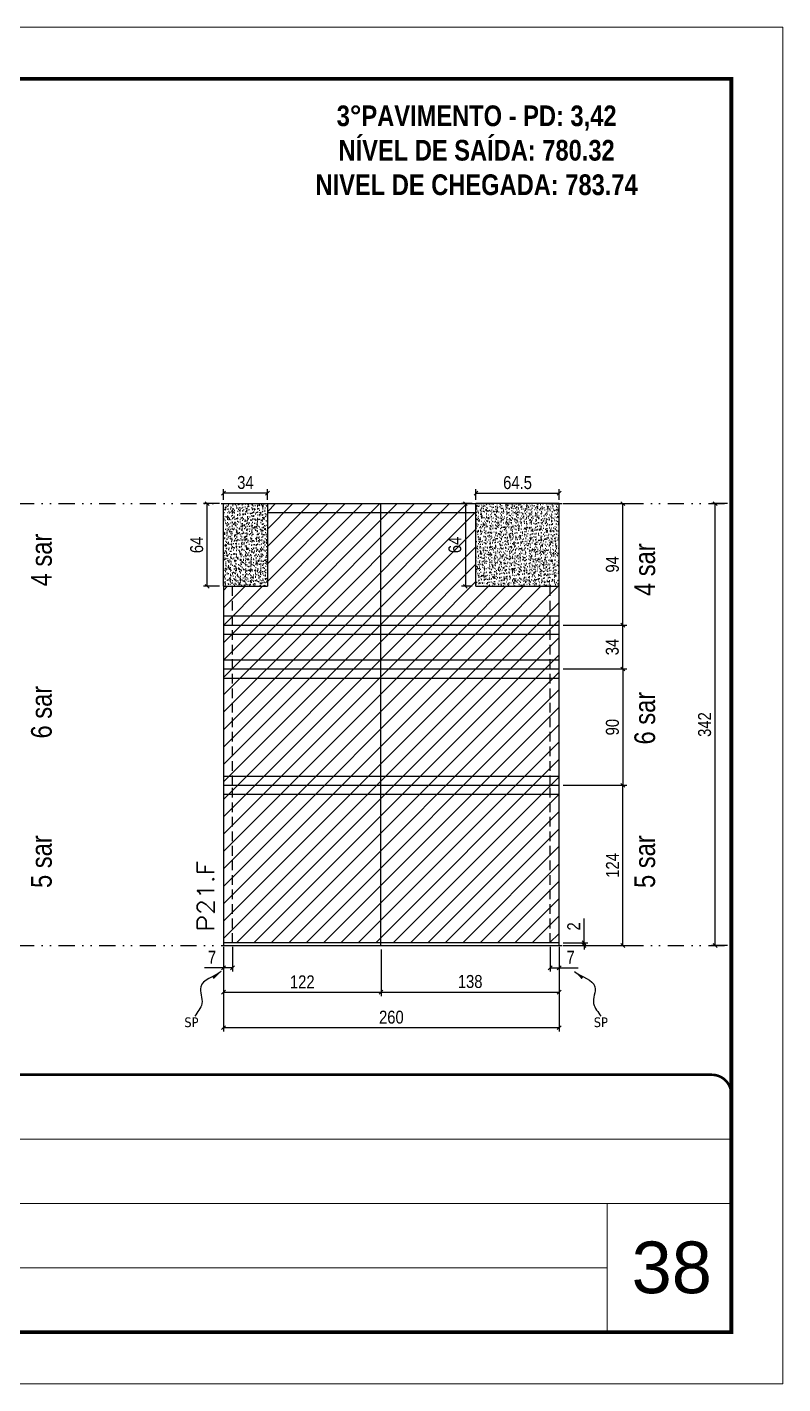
# Model space of a CAD drawing. Extents: x 14400 to 27878, y -21631 to 6985.
# Drawn here: x 16898 to 17483, y -4402 to -3352 of the extents above; entities that cross this region are included whole.
import ezdxf

# ---------------------------------------------------------------- set-up
doc = ezdxf.new("R2010")
doc.units = 0
for name, pattern in [('CONTINUO', [0]), ('DASHED', [0.75, 0.5, -0.25]), ('DIVIDE2', [0.625, 0.25, -0.125, 0, -0.125, 0, -0.125]), ('HIDDEN', [0.375, 0.25, -0.125])]:
    doc.linetypes.add(name, pattern=pattern)
for name, color, linetype, lineweight in [('CARIMBO', 255, 'Continuous', 9), ('Folhas', 255, 'Continuous', 9), ('Hachura', 251, 'Continuous', 9), ('SARRAFO DE PRESSAO', 251, 'DASHED', 9), ('Texto Seção', 7, 'Continuous', 15)]:
    doc.layers.add(name, color=color, linetype=linetype, lineweight=lineweight)
for name, color, linetype in [('COTA', 241, 'Continuous'), ('NOMENCLATURA', 7, 'Continuous'), ('Nível', 160, 'Continuous'), ('Painéis', 200, 'Continuous'), ('SARR_2.2x7', 40, 'Continuous'), ('Sarrafo de Pressão', 42, 'HIDDEN'), ('texto', 7, 'Continuous')]:
    doc.layers.add(name, color=color, linetype=linetype)
doc.styles.add('ARIAL', font='arial.ttf')
doc.styles.add('ARIAL_NARROW', font='ARIALN.TTF', dxfattribs={"height": 0.2})
doc.styles.add('COTA TECNICA', font='techl___.ttf', dxfattribs={"height": 10})
doc.styles.add('COTA TECNICA-50', font='techl___.ttf', dxfattribs={"height": 10})
doc.styles.add('REGUA-120', font='ROMANS.shx', dxfattribs={"height": 15})
doc.styles.add('ROMANC', font='techb___.ttf', dxfattribs={"height": 2.5})
doc.styles.get("Standard").update_dxf_attribs({"font": 'arial.ttf'})
doc.dimstyles.new('COTA PAINEL-50', dxfattribs={"dimtxt": 10, "dimasz": 3, "dimexe": 3, "dimexo": 3, "dimgap": 3, "dimtad": 1, "dimdec": 1, "dimzin": 12, "dimdsep": 46, "dimtxsty": 'COTA TECNICA-50', "dimblk1": 'OBLIQUE', "dimblk2": 'OBLIQUE', "dimsah": 1, "dimcen": 0.9, "dimclrd": 4, "dimclre": 4, "dimclrt": 240, "dimadec": 1, "dimazin": 3, "dimtfac": 1, "dimtdec": 1, "dimtmove": 0, "dimatfit": 3, "dimfxl": 1, "dimtolj": 1, "dimtzin": 12, "dimarcsym": 0})
doc.dimstyles.new('PAINEL', dxfattribs={"dimtxt": 10, "dimasz": 3, "dimexe": 3, "dimexo": 3, "dimgap": 3, "dimtad": 1, "dimdec": 1, "dimzin": 12, "dimdsep": 46, "dimtxsty": 'COTA TECNICA', "dimblk1": 'OBLIQUE', "dimblk2": 'OBLIQUE', "dimsah": 1, "dimcen": 0.9, "dimclrd": 4, "dimclre": 4, "dimclrt": 240, "dimadec": 1, "dimazin": 3, "dimtfac": 1, "dimtdec": 1, "dimtmove": 0, "dimatfit": 3, "dimfxl": 1, "dimtolj": 1, "dimtzin": 12, "dimarcsym": 0})
doc.dimstyles.get("Standard").update_dxf_attribs({"dimtxt": 0.18, "dimasz": 0.18, "dimexe": 0.18, "dimexo": 0.0625, "dimgap": 0.09, "dimtad": 0, "dimtih": 1, "dimtoh": 1, "dimdec": 4, "dimzin": 0, "dimdsep": 46, "dimtxsty": 'Standard', "dimcen": 0.09, "dimadec": 0, "dimazin": 0, "dimtfac": 1, "dimtdec": 4, "dimtofl": 0, "dimtmove": 0, "dimatfit": 3, "dimfxl": 1, "dimtolj": 1, "dimtzin": 0, "dimarcsym": 0})

# ---------------------------------------------------------------- blocks, each defined once
blk = doc.blocks.new('9999999999')
at = {"color": 30, "linetype": 'CONTINUO'}
for p, q in [((98564.6, 34379.6), (99584, 34379.6)), ((98564.6, 34329.8), (99488, 34329.8)), ((99584, 34329.8), (99488, 34329.8)), ((99488, 34329.8), (99488, 34230.2)), ((98564.6, 34280), (99488, 34280))]:
    blk.add_line(p, q, dxfattribs=at)
at = {"color": 30, "linetype": 'CONTINUO', "const_width": 2}
blk.add_lwpolyline([(99584, 34230.2), (99584, 34414.4, 0.414214), (99569, 34429.4), (98229, 34429.4, 0.414214), (98214, 34414.4), (98214, 34245.2, 0.414214), (98229, 34230.2), (99584, 34230.2)], format="xyb", dxfattribs=at)
at = {"layer": 'Folhas'}
blk.add_lwpolyline([(98139, 34190.2), (99624, 34190.2), (99624, 35240.2), (98139, 35240.2)], close=True, dxfattribs=at)
at = {"layer": 'Folhas', "color": 30, "const_width": 3}
blk.add_lwpolyline([(98214, 34230.2), (99584, 34230.2), (99584, 35200.2), (98214, 35200.2)], close=True, dxfattribs=at)
blk = doc.blocks.new('_Oblique')
at = {"color": 0, "linetype": 'ByBlock', "lineweight": -2}
blk.add_line((-0.5, -0.5), (0.5, 0.5), dxfattribs=at)
blk = doc.blocks.new('*D1194')
at = {"layer": 'COTA', "color": 4, "lineweight": -2, "transparency": 16777216}
for p, q in [((17050.3, -4064.2), (17050.3, -4129.8)), ((17310.3, -4064.2), (17310.3, -4129.8)), ((17310.3, -4126.8), (17050.3, -4126.8))]:
    blk.add_line(p, q, dxfattribs=at)
at = {"layer": 'Defpoints', "color": 0, "transparency": 16777216}
for p in [(17050.3, -4061.2), (17310.3, -4061.2), (17050.3, -4126.8)]:
    blk.add_point(p, dxfattribs=at)
at = {"layer": 'COTA', "color": 4, "lineweight": -2, "transparency": 16777216, "xscale": 3, "yscale": 3, "zscale": 3, "rotation": 180}
blk.add_blockref('_Oblique', (17050.3, -4126.8), dxfattribs=at)
at = {"layer": 'COTA', "color": 4, "lineweight": -2, "transparency": 16777216, "xscale": 3, "yscale": 3, "zscale": 3}
blk.add_blockref('_Oblique', (17310.3, -4126.8), dxfattribs=at)
at = {"layer": 'COTA', "color": 240, "transparency": 16777216, "insert": (17180.3, -4118.7), "char_height": 10, "attachment_point": 5, "style": 'COTA TECNICA'}
blk.add_mtext('\\A1;260', dxfattribs=at)
blk = doc.blocks.new('*D1195')
at = {"layer": 'COTA', "color": 4, "lineweight": -2, "transparency": 16777216}
for p, q in [((17303.3, -4064.2), (17303.3, -4083.4)), ((17310.3, -4066.2), (17310.3, -4083.4)), ((17303.3, -4080.4), (17310.3, -4080.4)), ((17310.3, -4080.4), (17325, -4080.4))]:
    blk.add_line(p, q, dxfattribs=at)
at = {"layer": 'Defpoints', "color": 0, "transparency": 16777216}
for p in [(17303.3, -4061.2), (17310.3, -4063.2), (17310.3, -4080.4)]:
    blk.add_point(p, dxfattribs=at)
at = {"layer": 'COTA', "color": 4, "lineweight": -2, "transparency": 16777216, "xscale": 3, "yscale": 3, "zscale": 3, "rotation": 180}
blk.add_blockref('_Oblique', (17303.3, -4080.4), dxfattribs=at)
at = {"layer": 'COTA', "color": 4, "lineweight": -2, "transparency": 16777216, "xscale": 3, "yscale": 3, "zscale": 3}
blk.add_blockref('_Oblique', (17310.3, -4080.4), dxfattribs=at)
at = {"layer": 'COTA', "color": 240, "transparency": 16777216, "insert": (17319.1, -4072.3), "char_height": 10, "attachment_point": 5, "style": 'COTA TECNICA-50'}
blk.add_mtext('\\A1;7', dxfattribs=at)
blk = doc.blocks.new('*D1196')
at = {"layer": 'COTA', "color": 4, "lineweight": -2, "transparency": 16777216}
for p, q in [((17050.3, -4066.2), (17050.3, -4083.4)), ((17057.3, -4064.2), (17057.3, -4083.4)), ((17050.3, -4080.4), (17035.5, -4080.4)), ((17057.3, -4080.4), (17050.3, -4080.4))]:
    blk.add_line(p, q, dxfattribs=at)
at = {"layer": 'Defpoints', "color": 0, "transparency": 16777216}
for p in [(17050.3, -4063.2), (17057.3, -4061.2), (17050.3, -4080.4)]:
    blk.add_point(p, dxfattribs=at)
at = {"layer": 'COTA', "color": 4, "lineweight": -2, "transparency": 16777216, "xscale": 3, "yscale": 3, "zscale": 3, "rotation": 180}
blk.add_blockref('_Oblique', (17050.3, -4080.4), dxfattribs=at)
at = {"layer": 'COTA', "color": 4, "lineweight": -2, "transparency": 16777216, "xscale": 3, "yscale": 3, "zscale": 3}
blk.add_blockref('_Oblique', (17057.3, -4080.4), dxfattribs=at)
at = {"layer": 'COTA', "color": 240, "transparency": 16777216, "insert": (17041.4, -4072.3), "char_height": 10, "attachment_point": 5, "style": 'COTA TECNICA-50'}
blk.add_mtext('\\A1;7', dxfattribs=at)
blk = doc.blocks.new('*D1197')
at = {"layer": 'COTA', "color": 4, "lineweight": -2, "transparency": 16777216}
for p, q in [((17329.5, -4061.2), (17329.5, -4042.4)), ((17313.3, -4061.2), (17332.5, -4061.2)), ((17313.3, -4063.2), (17332.5, -4063.2)), ((17329.5, -4063.2), (17329.5, -4061.2)), ((17329.5, -4063.2), (17329.5, -4066.2))]:
    blk.add_line(p, q, dxfattribs=at)
at = {"layer": 'Defpoints', "color": 0, "transparency": 16777216}
for p in [(17310.3, -4061.2), (17310.3, -4063.2), (17329.5, -4063.2)]:
    blk.add_point(p, dxfattribs=at)
at = {"layer": 'COTA', "color": 4, "lineweight": -2, "transparency": 16777216, "xscale": 3, "yscale": 3, "zscale": 3}
for p, rotation in [((17329.5, -4061.2), 270), ((17329.5, -4063.2), 90)]:
    blk.add_blockref('_Oblique', p, dxfattribs=dict(at, rotation=rotation))
at = {"layer": 'COTA', "color": 240, "transparency": 16777216, "insert": (17321.5, -4048.4), "char_height": 10, "attachment_point": 5, "rotation": 90, "style": 'COTA TECNICA-50'}
blk.add_mtext('\\A1;2', dxfattribs=at)
blk = doc.blocks.new('*D1212')
at = {"layer": 'COTA', "color": 4, "linetype": 'ByBlock', "lineweight": -2, "transparency": 16777216}
for p, q in [((17313.3, -3939.2), (17362.6, -3939.2)), ((17359.6, -4063.2), (17359.6, -3939.2)), ((17313.3, -4063.2), (17362.6, -4063.2))]:
    blk.add_line(p, q, dxfattribs=at)
at = {"layer": 'Defpoints', "color": 0, "linetype": 'ByBlock', "transparency": 16777216}
for p in [(17310.3, -3939.2), (17359.6, -3939.2), (17310.3, -4063.2)]:
    blk.add_point(p, dxfattribs=at)
at = {"layer": 'COTA', "color": 4, "linetype": 'ByBlock', "lineweight": -2, "transparency": 16777216, "xscale": 3, "yscale": 3, "zscale": 3}
for p, rotation in [((17359.6, -3939.2), 90), ((17359.6, -4063.2), 270)]:
    blk.add_blockref('_Oblique', p, dxfattribs=dict(at, rotation=rotation))
at = {"layer": 'COTA', "color": 240, "linetype": 'ByBlock', "transparency": 16777216, "insert": (17351.5, -4001.2), "char_height": 10, "attachment_point": 5, "rotation": 90, "style": 'COTA TECNICA'}
blk.add_mtext('\\A1;124', dxfattribs=at)
blk = doc.blocks.new('*D1213')
at = {"layer": 'COTA', "color": 4, "linetype": 'ByBlock', "lineweight": -2, "transparency": 16777216}
for p, q in [((17313.3, -3939.2), (17362.6, -3939.2)), ((17359.6, -4063.2), (17359.6, -3939.2)), ((17313.3, -4063.2), (17362.6, -4063.2))]:
    blk.add_line(p, q, dxfattribs=at)
at = {"layer": 'Defpoints', "color": 0, "linetype": 'ByBlock', "transparency": 16777216}
for p in [(17310.3, -3939.2), (17359.6, -3939.2), (17310.3, -4063.2)]:
    blk.add_point(p, dxfattribs=at)
at = {"layer": 'COTA', "color": 4, "linetype": 'ByBlock', "lineweight": -2, "transparency": 16777216, "xscale": 3, "yscale": 3, "zscale": 3}
for p, rotation in [((17359.6, -3939.2), 90), ((17359.6, -4063.2), 270)]:
    blk.add_blockref('_Oblique', p, dxfattribs=dict(at, rotation=rotation))
at = {"layer": 'COTA', "color": 240, "linetype": 'ByBlock', "transparency": 16777216, "insert": (17351.5, -4001.2), "char_height": 10, "attachment_point": 5, "rotation": 90, "style": 'COTA TECNICA'}
blk.add_mtext('\\A1;124', dxfattribs=at)
blk = doc.blocks.new('*D1214')
at = {"layer": 'COTA', "color": 4, "lineweight": -2, "transparency": 16777216}
for p, q in [((17172.3, -4066.2), (17172.3, -4102.3)), ((17310.3, -4066.2), (17310.3, -4102.3)), ((17172.3, -4099.3), (17310.3, -4099.3))]:
    blk.add_line(p, q, dxfattribs=at)
at = {"layer": 'Defpoints', "color": 0, "transparency": 16777216}
for p in [(17172.3, -4063.2), (17310.3, -4063.2), (17310.3, -4099.3)]:
    blk.add_point(p, dxfattribs=at)
at = {"layer": 'COTA', "color": 4, "lineweight": -2, "transparency": 16777216, "xscale": 3, "yscale": 3, "zscale": 3, "rotation": 180}
blk.add_blockref('_Oblique', (17172.3, -4099.3), dxfattribs=at)
at = {"layer": 'COTA', "color": 4, "lineweight": -2, "transparency": 16777216, "xscale": 3, "yscale": 3, "zscale": 3}
blk.add_blockref('_Oblique', (17310.3, -4099.3), dxfattribs=at)
at = {"layer": 'COTA', "color": 240, "transparency": 16777216, "insert": (17241.3, -4091.1), "char_height": 10, "attachment_point": 5, "style": 'COTA TECNICA'}
blk.add_mtext('\\A1;138', dxfattribs=at)
blk = doc.blocks.new('*D1215')
at = {"layer": 'COTA', "color": 4, "lineweight": -2, "transparency": 16777216}
for p, q in [((17050.3, -4066.2), (17050.3, -4102.3)), ((17172.3, -4066.2), (17172.3, -4102.3)), ((17050.3, -4099.3), (17172.3, -4099.3))]:
    blk.add_line(p, q, dxfattribs=at)
at = {"layer": 'Defpoints', "color": 0, "transparency": 16777216}
for p in [(17050.3, -4063.2), (17172.3, -4063.2), (17172.3, -4099.3)]:
    blk.add_point(p, dxfattribs=at)
at = {"layer": 'COTA', "color": 4, "lineweight": -2, "transparency": 16777216, "xscale": 3, "yscale": 3, "zscale": 3, "rotation": 180}
blk.add_blockref('_Oblique', (17050.3, -4099.3), dxfattribs=at)
at = {"layer": 'COTA', "color": 4, "lineweight": -2, "transparency": 16777216, "xscale": 3, "yscale": 3, "zscale": 3}
blk.add_blockref('_Oblique', (17172.3, -4099.3), dxfattribs=at)
at = {"layer": 'COTA', "color": 240, "transparency": 16777216, "insert": (17111.3, -4091.3), "char_height": 10, "attachment_point": 5, "style": 'COTA TECNICA'}
blk.add_mtext('\\A1;122', dxfattribs=at)
blk = doc.blocks.new('*D1220')
at = {"layer": 'COTA', "color": 4, "lineweight": -2, "transparency": 16777216}
for p, q in [((17242.8, -3721.2), (17234.6, -3721.2)), ((17237.6, -3721.2), (17237.6, -3785.2)), ((17242.8, -3785.2), (17234.6, -3785.2))]:
    blk.add_line(p, q, dxfattribs=at)
at = {"layer": 'Defpoints', "color": 0, "transparency": 16777216}
for p in [(17245.8, -3721.2), (17237.6, -3785.2), (17245.8, -3785.2)]:
    blk.add_point(p, dxfattribs=at)
at = {"layer": 'COTA', "color": 4, "lineweight": -2, "transparency": 16777216, "xscale": 3, "yscale": 3, "zscale": 3}
for p, rotation in [((17237.6, -3721.2), 90), ((17237.6, -3785.2), 270)]:
    blk.add_blockref('_Oblique', p, dxfattribs=dict(at, rotation=rotation))
at = {"layer": 'COTA', "color": 240, "transparency": 16777216, "insert": (17229.5, -3753.2), "char_height": 10, "attachment_point": 5, "rotation": 90, "style": 'COTA TECNICA'}
blk.add_mtext('\\A1;64', dxfattribs=at)
blk = doc.blocks.new('*D1221')
at = {"layer": 'COTA', "color": 4, "lineweight": -2, "transparency": 16777216}
for p, q in [((17245.8, -3718.2), (17245.8, -3710.1)), ((17245.8, -3713.1), (17310.3, -3713.1)), ((17310.3, -3718.2), (17310.3, -3710.1))]:
    blk.add_line(p, q, dxfattribs=at)
at = {"layer": 'Defpoints', "color": 0, "transparency": 16777216}
for p in [(17310.3, -3713.1), (17245.8, -3721.2), (17310.3, -3721.2)]:
    blk.add_point(p, dxfattribs=at)
at = {"layer": 'COTA', "color": 4, "lineweight": -2, "transparency": 16777216, "xscale": 3, "yscale": 3, "zscale": 3, "rotation": 180}
blk.add_blockref('_Oblique', (17245.8, -3713.1), dxfattribs=at)
at = {"layer": 'COTA', "color": 4, "lineweight": -2, "transparency": 16777216, "xscale": 3, "yscale": 3, "zscale": 3}
blk.add_blockref('_Oblique', (17310.3, -3713.1), dxfattribs=at)
at = {"layer": 'COTA', "color": 240, "transparency": 16777216, "insert": (17278, -3705), "char_height": 10, "attachment_point": 5, "style": 'COTA TECNICA'}
blk.add_mtext('\\A1;64.5', dxfattribs=at)
blk = doc.blocks.new('*D1232')
at = {"layer": 'COTA', "color": 4, "lineweight": -2, "transparency": 16777216}
for p, q in [((17313.3, -3721.2), (17362.6, -3721.2)), ((17359.6, -3815.2), (17359.6, -3721.2)), ((17313.3, -3815.2), (17362.6, -3815.2))]:
    blk.add_line(p, q, dxfattribs=at)
at = {"layer": 'Defpoints', "color": 0, "transparency": 16777216}
for p in [(17310.3, -3721.2), (17359.6, -3721.2), (17310.3, -3815.2)]:
    blk.add_point(p, dxfattribs=at)
at = {"layer": 'COTA', "color": 4, "lineweight": -2, "transparency": 16777216, "xscale": 3, "yscale": 3, "zscale": 3}
for p, rotation in [((17359.6, -3721.2), 90), ((17359.6, -3815.2), 270)]:
    blk.add_blockref('_Oblique', p, dxfattribs=dict(at, rotation=rotation))
at = {"layer": 'COTA', "color": 240, "transparency": 16777216, "insert": (17351.5, -3768.2), "char_height": 10, "attachment_point": 5, "rotation": 90, "style": 'COTA TECNICA'}
blk.add_mtext('\\A1;94', dxfattribs=at)
blk = doc.blocks.new('*D1233')
at = {"layer": 'COTA', "color": 4, "lineweight": -2, "transparency": 16777216}
for p, q in [((17050.3, -3718.2), (17050.3, -3710.1)), ((17084.3, -3713.1), (17050.3, -3713.1)), ((17084.3, -3718.2), (17084.3, -3710.1))]:
    blk.add_line(p, q, dxfattribs=at)
at = {"layer": 'Defpoints', "color": 0, "transparency": 16777216}
for p in [(17050.3, -3713.1), (17050.3, -3721.2), (17084.3, -3721.2)]:
    blk.add_point(p, dxfattribs=at)
at = {"layer": 'COTA', "color": 4, "lineweight": -2, "transparency": 16777216, "xscale": 3, "yscale": 3, "zscale": 3, "rotation": 180}
blk.add_blockref('_Oblique', (17050.3, -3713.1), dxfattribs=at)
at = {"layer": 'COTA', "color": 4, "lineweight": -2, "transparency": 16777216, "xscale": 3, "yscale": 3, "zscale": 3}
blk.add_blockref('_Oblique', (17084.3, -3713.1), dxfattribs=at)
at = {"layer": 'COTA', "color": 240, "transparency": 16777216, "insert": (17067.3, -3704.9), "char_height": 10, "attachment_point": 5, "style": 'COTA TECNICA'}
blk.add_mtext('\\A1;34', dxfattribs=at)
blk = doc.blocks.new('*D1234')
at = {"layer": 'COTA', "color": 4, "lineweight": -2, "transparency": 16777216}
for p, q in [((17047.3, -3721.2), (17034.7, -3721.2)), ((17037.7, -3785.2), (17037.7, -3721.2)), ((17047.3, -3785.2), (17034.7, -3785.2))]:
    blk.add_line(p, q, dxfattribs=at)
at = {"layer": 'Defpoints', "color": 0, "transparency": 16777216}
for p in [(17037.7, -3721.2), (17050.3, -3721.2), (17050.3, -3785.2)]:
    blk.add_point(p, dxfattribs=at)
at = {"layer": 'COTA', "color": 4, "lineweight": -2, "transparency": 16777216, "xscale": 3, "yscale": 3, "zscale": 3}
for p, rotation in [((17037.7, -3721.2), 90), ((17037.7, -3785.2), 270)]:
    blk.add_blockref('_Oblique', p, dxfattribs=dict(at, rotation=rotation))
at = {"layer": 'COTA', "color": 240, "transparency": 16777216, "insert": (17029.6, -3753.2), "char_height": 10, "attachment_point": 5, "rotation": 90, "style": 'COTA TECNICA'}
blk.add_mtext('\\A1;64', dxfattribs=at)
blk = doc.blocks.new('*D1323')
at = {"layer": 'COTA', "color": 4, "lineweight": -2, "transparency": 16777216}
for p, q in [((17313.3, -3849.2), (17362.6, -3849.2)), ((17359.6, -3849.2), (17359.6, -3939.2)), ((17313.3, -3939.2), (17362.6, -3939.2))]:
    blk.add_line(p, q, dxfattribs=at)
at = {"layer": 'Defpoints', "color": 0, "transparency": 16777216}
for p in [(17310.3, -3849.2), (17310.3, -3939.2), (17359.6, -3939.2)]:
    blk.add_point(p, dxfattribs=at)
at = {"layer": 'COTA', "color": 4, "lineweight": -2, "transparency": 16777216, "xscale": 3, "yscale": 3, "zscale": 3}
for p, rotation in [((17359.6, -3849.2), 90), ((17359.6, -3939.2), 270)]:
    blk.add_blockref('_Oblique', p, dxfattribs=dict(at, rotation=rotation))
at = {"layer": 'COTA', "color": 240, "transparency": 16777216, "insert": (17351.5, -3894.2), "char_height": 10, "attachment_point": 5, "rotation": 90, "style": 'COTA TECNICA'}
blk.add_mtext('\\A1;90', dxfattribs=at)
blk = doc.blocks.new('*D1974')
at = {"layer": 'COTA', "color": 4, "lineweight": -2, "transparency": 16777216}
for p, q in [((17440.5, -3721.2), (17428.1, -3721.2)), ((17431.1, -4063.2), (17431.1, -3721.2)), ((17440.5, -4063.2), (17428.1, -4063.2))]:
    blk.add_line(p, q, dxfattribs=at)
at = {"layer": 'Defpoints', "color": 0, "transparency": 16777216}
for p in [(17431.1, -3721.2), (17443.5, -3721.2), (17443.5, -4063.2)]:
    blk.add_point(p, dxfattribs=at)
at = {"layer": 'COTA', "color": 4, "lineweight": -2, "transparency": 16777216, "xscale": 3, "yscale": 3, "zscale": 3}
for p, rotation in [((17431.1, -3721.2), 90), ((17431.1, -4063.2), 270)]:
    blk.add_blockref('_Oblique', p, dxfattribs=dict(at, rotation=rotation))
at = {"layer": 'COTA', "color": 240, "transparency": 16777216, "insert": (17422.9, -3892.2), "char_height": 10, "attachment_point": 5, "rotation": 90, "style": 'COTA TECNICA'}
blk.add_mtext('\\A1;342', dxfattribs=at)
blk = doc.blocks.new('*D1981')
at = {"layer": 'COTA', "color": 4, "lineweight": -2, "transparency": 16777216}
for p, q in [((17313.3, -3815.2), (17362.6, -3815.2)), ((17359.6, -3849.2), (17359.6, -3815.2)), ((17313.3, -3849.2), (17362.6, -3849.2))]:
    blk.add_line(p, q, dxfattribs=at)
at = {"layer": 'Defpoints', "color": 0, "transparency": 16777216}
for p in [(17310.3, -3815.2), (17359.6, -3815.2), (17310.3, -3849.2)]:
    blk.add_point(p, dxfattribs=at)
at = {"layer": 'COTA', "color": 4, "lineweight": -2, "transparency": 16777216, "xscale": 3, "yscale": 3, "zscale": 3}
for p, rotation in [((17359.6, -3815.2), 90), ((17359.6, -3849.2), 270)]:
    blk.add_blockref('_Oblique', p, dxfattribs=dict(at, rotation=rotation))
at = {"layer": 'COTA', "color": 240, "transparency": 16777216, "insert": (17351.4, -3832.2), "char_height": 10, "attachment_point": 5, "rotation": 90, "style": 'COTA TECNICA'}
blk.add_mtext('\\A1;34', dxfattribs=at)

msp = doc.modelspace()

# ---------------------------------------------------------------- hatches: boundary and pattern name
at = {"layer": 'COTA'}
h = msp.add_hatch(dxfattribs=at)
h.set_pattern_fill('AR-CONC', color=256, scale=0.03)
h.set_pattern_definition([(50, (-3170, 1274.575), (5.4655401, -0.4781726), [0.5715, -6.2865]), (355, (-3170, 1274.575), (-1.0573026, 5.7317054), [0.4572, -5.0292175]), (100.451445, (-3169.5445, 1274.535), (4.4082374, 5.2535326), [0.4857003, -5.3427073]), (46.1842, (-3170, 1276.099), (8.1323712, -1.2612698), [0.85725, -9.42975]), (96.635558, (-3169.322, 1275.994), (7.122124, 7.4227837), [0.7285507, -8.0140682]), (351.18415, (-3170, 1276.099), (7.122124, 7.4227837), [0.685799, -7.543792]), (21, (-3169.238, 1275.718), (4.5484317, -3.0679559), [0.5715, -6.2865]), (326, (-3169.238, 1275.718), (1.8540609, 5.525639), [0.4572, -5.0292]), (71.451445, (-3168.859, 1275.4624), (6.4024926, 2.457683), [0.4857003, -5.3426981]), (37.5, (-3170, 1274.5751), (0.0926581, 2.53665117), [0, -4.96824, 0, -5.1054, 0, -5.04825]), (7.5, (-3170, 1274.575), (2.00458988, 3.00541724), [0, -2.91084, 0, -4.85394, 0, -1.92405]), (327.5, (-3171.6993, 1274.5751), (4.06771786, -0.17186232), [0, -1.905, 0, -5.9436, 0, -7.8867]), (317.5, (-3172.4613, 1274.575), (4.44387544, 0.76279473), [0, -2.4765, 0, -3.94716, 0, -5.6007])])
h.paths.add_polyline_path([(17084.25, -3721.17), (17050.25, -3721.17), (17050.25, -3785.17), (17084.25, -3785.17)])
h = msp.add_hatch(dxfattribs=at)
h.set_pattern_fill('AR-CONC', color=256, scale=0.03)
h.set_pattern_definition([(50, (-1591, 1130.575), (5.4655401, -0.4781726), [0.5715, -6.2865]), (355, (-1591, 1130.575), (-1.0573026, 5.7317054), [0.4572, -5.0292175]), (100.451445, (-1590.5445, 1130.535), (4.4082374, 5.2535326), [0.4857003, -5.3427073]), (46.1842, (-1591, 1132.099), (8.1323712, -1.2612698), [0.85725, -9.42975]), (96.635558, (-1590.322, 1131.994), (7.122124, 7.4227837), [0.7285507, -8.0140682]), (351.18415, (-1591, 1132.099), (7.122124, 7.4227837), [0.685799, -7.543792]), (21, (-1590.238, 1131.718), (4.5484317, -3.0679559), [0.5715, -6.2865]), (326, (-1590.238, 1131.718), (1.8540609, 5.525639), [0.4572, -5.0292]), (71.451445, (-1589.859, 1131.4624), (6.4024926, 2.457683), [0.4857003, -5.3426981]), (37.5, (-1591, 1130.5751), (0.0926581, 2.53665117), [0, -4.96824, 0, -5.1054, 0, -5.04825]), (7.5, (-1591, 1130.575), (2.00458988, 3.00541724), [0, -2.91084, 0, -4.85394, 0, -1.92405]), (327.5, (-1592.6993, 1130.5751), (4.06771786, -0.17186232), [0, -1.905, 0, -5.9436, 0, -7.8867]), (317.5, (-1593.4613, 1130.575), (4.44387544, 0.7627947), [0, -2.4765, 0, -3.94716, 0, -5.6007])])
h.paths.add_polyline_path([(17310.25, -3721.17), (17245.75, -3721.17), (17245.75, -3785.17), (17310.25, -3785.17)])
at = {"layer": 'Hachura', "linetype": 'ByBlock'}
h = msp.add_hatch(dxfattribs=at)
h.set_pattern_fill('ANSI31', color=256, scale=3)
h.paths.add_polyline_path([(17310.25, -3815.17), (17172.25, -3815.17), (17172.25, -3849.17), (17310.25, -3849.17)])
h.paths.add_polyline_path([(17172.25, -3815.17), (17050.25, -3815.17), (17050.25, -3849.17), (17172.25, -3849.17)])
h.paths.add_polyline_path([(17172.25, -3849.17), (17050.25, -3849.17), (17050.25, -3939.17), (17172.25, -3939.17)])
h.paths.add_polyline_path([(17310.25, -3849.17), (17172.25, -3849.17), (17172.25, -3939.17), (17310.25, -3939.17)])
h.paths.add_polyline_path([(17310.25, -3939.17), (17172.25, -3939.17), (17172.25, -4061.17), (17310.25, -4061.17)])
h.paths.add_polyline_path([(17172.25, -3939.17), (17050.25, -3939.17), (17050.25, -4061.17), (17172.25, -4061.17)])
h.paths.add_polyline_path([(16843.05, -3939.17), (16613.05, -3939.17), (16613.05, -4061.17), (16843.05, -4061.17)])
h.paths.add_polyline_path([(16843.05, -3849.17), (16613.05, -3849.17), (16613.05, -3939.17), (16843.05, -3939.17)])
h.paths.add_polyline_path([(16843.05, -3815.17), (16613.05, -3815.17), (16613.05, -3849.17), (16843.05, -3849.17)])
h.paths.add_polyline_path([(16843.05, -3721.17), (16647.05, -3721.17), (16647.05, -3795.17), (16613.05, -3795.17), (16613.05, -3813.17), (16843.05, -3813.17)])
h.paths.add_polyline_path([(16425.38, -3785.19), (16401.38, -3785.19), (16401.38, -3911.19), (16425.38, -3911.19)])
h.paths.add_polyline_path([(16425.38, -3911.19), (16401.38, -3911.19), (16401.38, -4061.17), (16425.38, -4061.17)])
h.paths.add_polyline_path([(16205, -3821.17), (16186, -3821.17), (16186, -4061.17), (16205, -4061.17)])
h.paths.add_polyline_path([(16205, -3785.17), (16186, -3785.17), (16186, -3821.17), (16205, -3821.17)])
h = msp.add_hatch(dxfattribs=at)
h.set_pattern_fill('ANSI31', color=256, scale=3)
h.paths.add_polyline_path([(17172.25, -3721.17), (17084.25, -3721.17), (17084.25, -3785.17), (17050.25, -3785.17), (17050.25, -3815.17), (17172.25, -3815.17)])
h.paths.add_polyline_path([(17245.75, -3721.17), (17172.25, -3721.17), (17172.25, -3815.17), (17310.25, -3815.17), (17310.25, -3785.17), (17245.75, -3785.17)])

# ---------------------------------------------------------------- linework, layer by layer
at = {"layer": 'COTA'}
for p, q in [((17050.25, -3785.17), (17050.25, -3721.17)), ((17050.25, -3721.17), (17084.25, -3721.17)), ((17310.25, -3721.17), (17245.75, -3721.17)), ((17310.25, -3785.17), (17310.25, -3721.17))]:
    msp.add_line(p, q, dxfattribs=at)
at = {"layer": 'Nível', "color": 4, "linetype": 'DIVIDE2', "ltscale": 50}
for p, q in [((16073.47, -3721.17), (17443.47, -3721.17)), ((16073.47, -4063.17), (17443.47, -4063.17))]:
    msp.add_line(p, q, dxfattribs=at)
at = {"layer": 'Painéis'}
for p, q in [((17084.25, -3721.17), (17245.75, -3721.17)), ((17084.25, -3721.17), (17084.25, -3785.17)), ((17172.25, -4063.17), (17172.25, -3721.17)), ((17245.75, -3785.17), (17245.75, -3721.17)), ((17050.25, -3785.17), (17050.25, -4061.17)), ((17050.25, -3785.17), (17084.25, -3785.17)), ((17245.75, -3785.17), (17310.25, -3785.17)), ((17310.25, -4061.17), (17310.25, -3785.17)), ((17050.25, -3815.17), (17310.25, -3815.17)), ((17050.25, -3849.17), (17310.25, -3849.17)), ((17050.25, -3939.17), (17310.25, -3939.17))]:
    msp.add_line(p, q, dxfattribs=at)
msp.add_lwpolyline([(17310.25, -4061.17), (17050.25, -4061.17), (17050.25, -4063.17), (17310.25, -4063.17)], close=True, dxfattribs=at)
at = {"layer": 'SARR_2.2x7'}
for p, q in [((17084.25, -3728.17), (17172.25, -3728.17)), ((17172.25, -3728.17), (17245.75, -3728.17)), ((17050.25, -3808.17), (17172.25, -3808.17)), ((17172.25, -3808.17), (17310.25, -3808.17)), ((17050.25, -3822.17), (17310.25, -3822.17)), ((17050.25, -3842.17), (17172.25, -3842.17)), ((17172.25, -3842.17), (17310.25, -3842.17)), ((17050.25, -3856.17), (17310.25, -3856.17)), ((17050.25, -3932.17), (17310.25, -3932.17)), ((17050.25, -3946.17), (17310.25, -3946.17))]:
    msp.add_line(p, q, dxfattribs=at)
at = {"layer": 'Sarrafo de Pressão', "ltscale": 30}
for p, q in [((17057.25, -3815.17), (17057.25, -3785.17)), ((17303.25, -3815.17), (17303.25, -3785.17)), ((17057.25, -3849.17), (17057.25, -3815.17)), ((17303.25, -3849.17), (17303.25, -3815.17)), ((17057.25, -3939.17), (17057.25, -3849.17)), ((17303.25, -3939.17), (17303.25, -3849.17)), ((17057.25, -4061.17), (17057.25, -3939.17)), ((17303.25, -4061.17), (17303.25, -3939.17))]:
    msp.add_line(p, q, dxfattribs=at)

# ---------------------------------------------------------------- block references
at = {"layer": 'SARRAFO DE PRESSAO', "color": 6, "linetype": 'ByBlock'}
msp.add_blockref('9999999999', (-82140.51, -38592.65), dxfattribs=at)

# ---------------------------------------------------------------- texts
at = {"layer": 'CARIMBO', "style": 'ARIAL'}
msp.add_text('38', height=40, dxfattribs=at).set_placement((17366.33, -4332.3))
at = {"layer": 'NOMENCLATURA', "style": 'ARIAL_NARROW'}
for s, p in [('4 sar', (16917.29, -3785.25)), ('4 sar', (17384.49, -3792.71)), ('6 sar', (16917.29, -3902.97)), ('6 sar', (17384.49, -3907.61)), ('5 sar', (16917.29, -4018.65)), ('5 sar', (16917.29, -4018.65)), ('5 sar', (17384.49, -4018.65))]:
    msp.add_text(s, height=16, rotation=90, dxfattribs=at).set_placement(p)
at = {"layer": 'NOMENCLATURA', "color": 2, "insert": (17246.31, -3386.39), "char_height": 16, "attachment_point": 2, "style": 'ROMANC'}
msp.add_mtext_dynamic_manual_height_columns('\\P3°PAVIMENTO - PD: 3,42\\PNÍVEL DE SAÍDA: 780.32\\PNIVEL DE CHEGADA: 783.74', width=432.3511, gutter_width=1, heights=[0], dxfattribs=at)
at = {"layer": 'texto', "color": 0, "char_height": 7.5, "attachment_point": 5}
for insert in [(17025.47, -4122.66), (17342.5, -4122.66)]:
    msp.add_mtext('{\\fTahoma|b0|i0|c0|p34;\\C4;SP}', dxfattribs=dict(at, insert=insert))
at = {"layer": 'Texto Seção', "style": 'REGUA-120', "width": 1.1}
msp.add_text('P21.F', height=13, rotation=90, dxfattribs=at).set_placement((17043, -4052.4))

# ---------------------------------------------------------------- dimensions: what is measured, and where the dimension line sits
at = {"layer": 'COTA'}
for base, p1, p2, dimstyle, picture, middle in [((17050.25, -3713.07), (17084.25, -3721.17), (17050.25, -3721.17), 'PAINEL', '*D1233', (17067.25, -3704.85)), ((17310.25, -3713.07), (17245.75, -3721.17), (17310.25, -3721.17), 'PAINEL', '*D1221', (17278, -3704.96)), ((17172.25, -4099.35), (17050.25, -4063.17), (17172.25, -4063.17), 'PAINEL', '*D1215', (17111.25, -4091.29)), ((17310.25, -4080.41), (17303.25, -4061.17), (17310.25, -4063.17), 'COTA PAINEL-50', '*D1195', (17319.12, -4072.33))]:
    dim = msp.add_linear_dim(base=base, p1=p1, p2=p2, dimstyle=dimstyle, dxfattribs=at)
    dim.commit()
    dim.dimension.update_dxf_attribs({"geometry": picture, "text_midpoint": middle})
for base, p1, p2, angle, dimstyle, picture, middle in [((17037.67, -3721.17), (17050.25, -3785.17), (17050.25, -3721.17), 90, 'PAINEL', '*D1234', (17029.57, -3753.17)), ((17237.61, -3785.17), (17245.75, -3721.17), (17245.75, -3785.17), 90, 'PAINEL', '*D1220', (17229.51, -3753.17)), ((17359.62, -3721.17), (17310.25, -3815.17), (17310.25, -3721.17), 90, 'PAINEL', '*D1232', (17351.52, -3768.17)), ((17431.09, -3721.17), (17443.47, -4063.17), (17443.47, -3721.17), 90, 'PAINEL', '*D1974', (17422.87, -3892.17)), ((17359.62, -3815.17), (17310.25, -3849.17), (17310.25, -3815.17), 90, 'PAINEL', '*D1981', (17351.4, -3832.17)), ((17359.62, -3939.17), (17310.25, -3849.17), (17310.25, -3939.17), 90, 'PAINEL', '*D1323', (17351.49, -3894.17)), ((17050.25, -4080.41), (17057.25, -4061.17), (17050.25, -4063.17), 180, 'COTA PAINEL-50', '*D1196', (17041.39, -4072.33))]:
    dim = msp.add_linear_dim(base=base, p1=p1, p2=p2, angle=angle, dimstyle=dimstyle, dxfattribs=at)
    dim.commit()
    dim.dimension.update_dxf_attribs({"geometry": picture, "text_midpoint": middle})
at = {"layer": 'COTA', "linetype": 'ByBlock'}
for picture in ['*D1212', '*D1213']:
    dim = msp.add_aligned_dim(p1=(17310.25, -4063.17), p2=(17310.25, -3939.17), distance=-49.37, dimstyle='PAINEL', dxfattribs=at)
    dim.commit()
    dim.dimension.update_dxf_attribs({"geometry": picture, "text_midpoint": (17351.55, -4001.17)})
at = {"layer": 'COTA'}
dim = msp.add_linear_dim(base=(17329.51, -4063.17), p1=(17310.25, -4061.17), p2=(17310.25, -4063.17), angle=90, dimstyle='COTA PAINEL-50', dxfattribs=at)
dim.commit()
dim.dimension.update_dxf_attribs({"geometry": '*D1197', "text_midpoint": (17329.51, -4048.42), "dimtype": 160})
dim = msp.add_linear_dim(base=(17050.25, -4126.78), p1=(17310.25, -4061.17), p2=(17050.25, -4061.17), angle=180, dimstyle='PAINEL', override={"dimarcsym": 2}, dxfattribs=at)
dim.commit()
dim.dimension.update_dxf_attribs({"geometry": '*D1194', "text_midpoint": (17180.25, -4118.68)})
dim = msp.add_linear_dim(base=(17310.25, -4099.35), p1=(17172.25, -4063.17), p2=(17310.25, -4063.17), dimstyle='PAINEL', override={"dimtmove": 1}, dxfattribs=at)
dim.commit()
dim.dimension.update_dxf_attribs({"geometry": '*D1214', "text_midpoint": (17241.25, -4091.1)})

# ---------------------------------------------------------------- leaders
at = {"layer": 'COTA', "path_type": 1}
for points in [[(17048.42, -4083.35), (17032.64, -4095.18), (17033.56, -4108.19), (17028.01, -4117.97)], [(17322.08, -4083.35), (17337.87, -4095.18), (17336.94, -4108.19), (17342.49, -4117.97)]]:
    msp.add_leader(points, dimstyle='Standard', override={"dimasz": 8}, dxfattribs=at)

doc.saveas('drawing.dxf')
